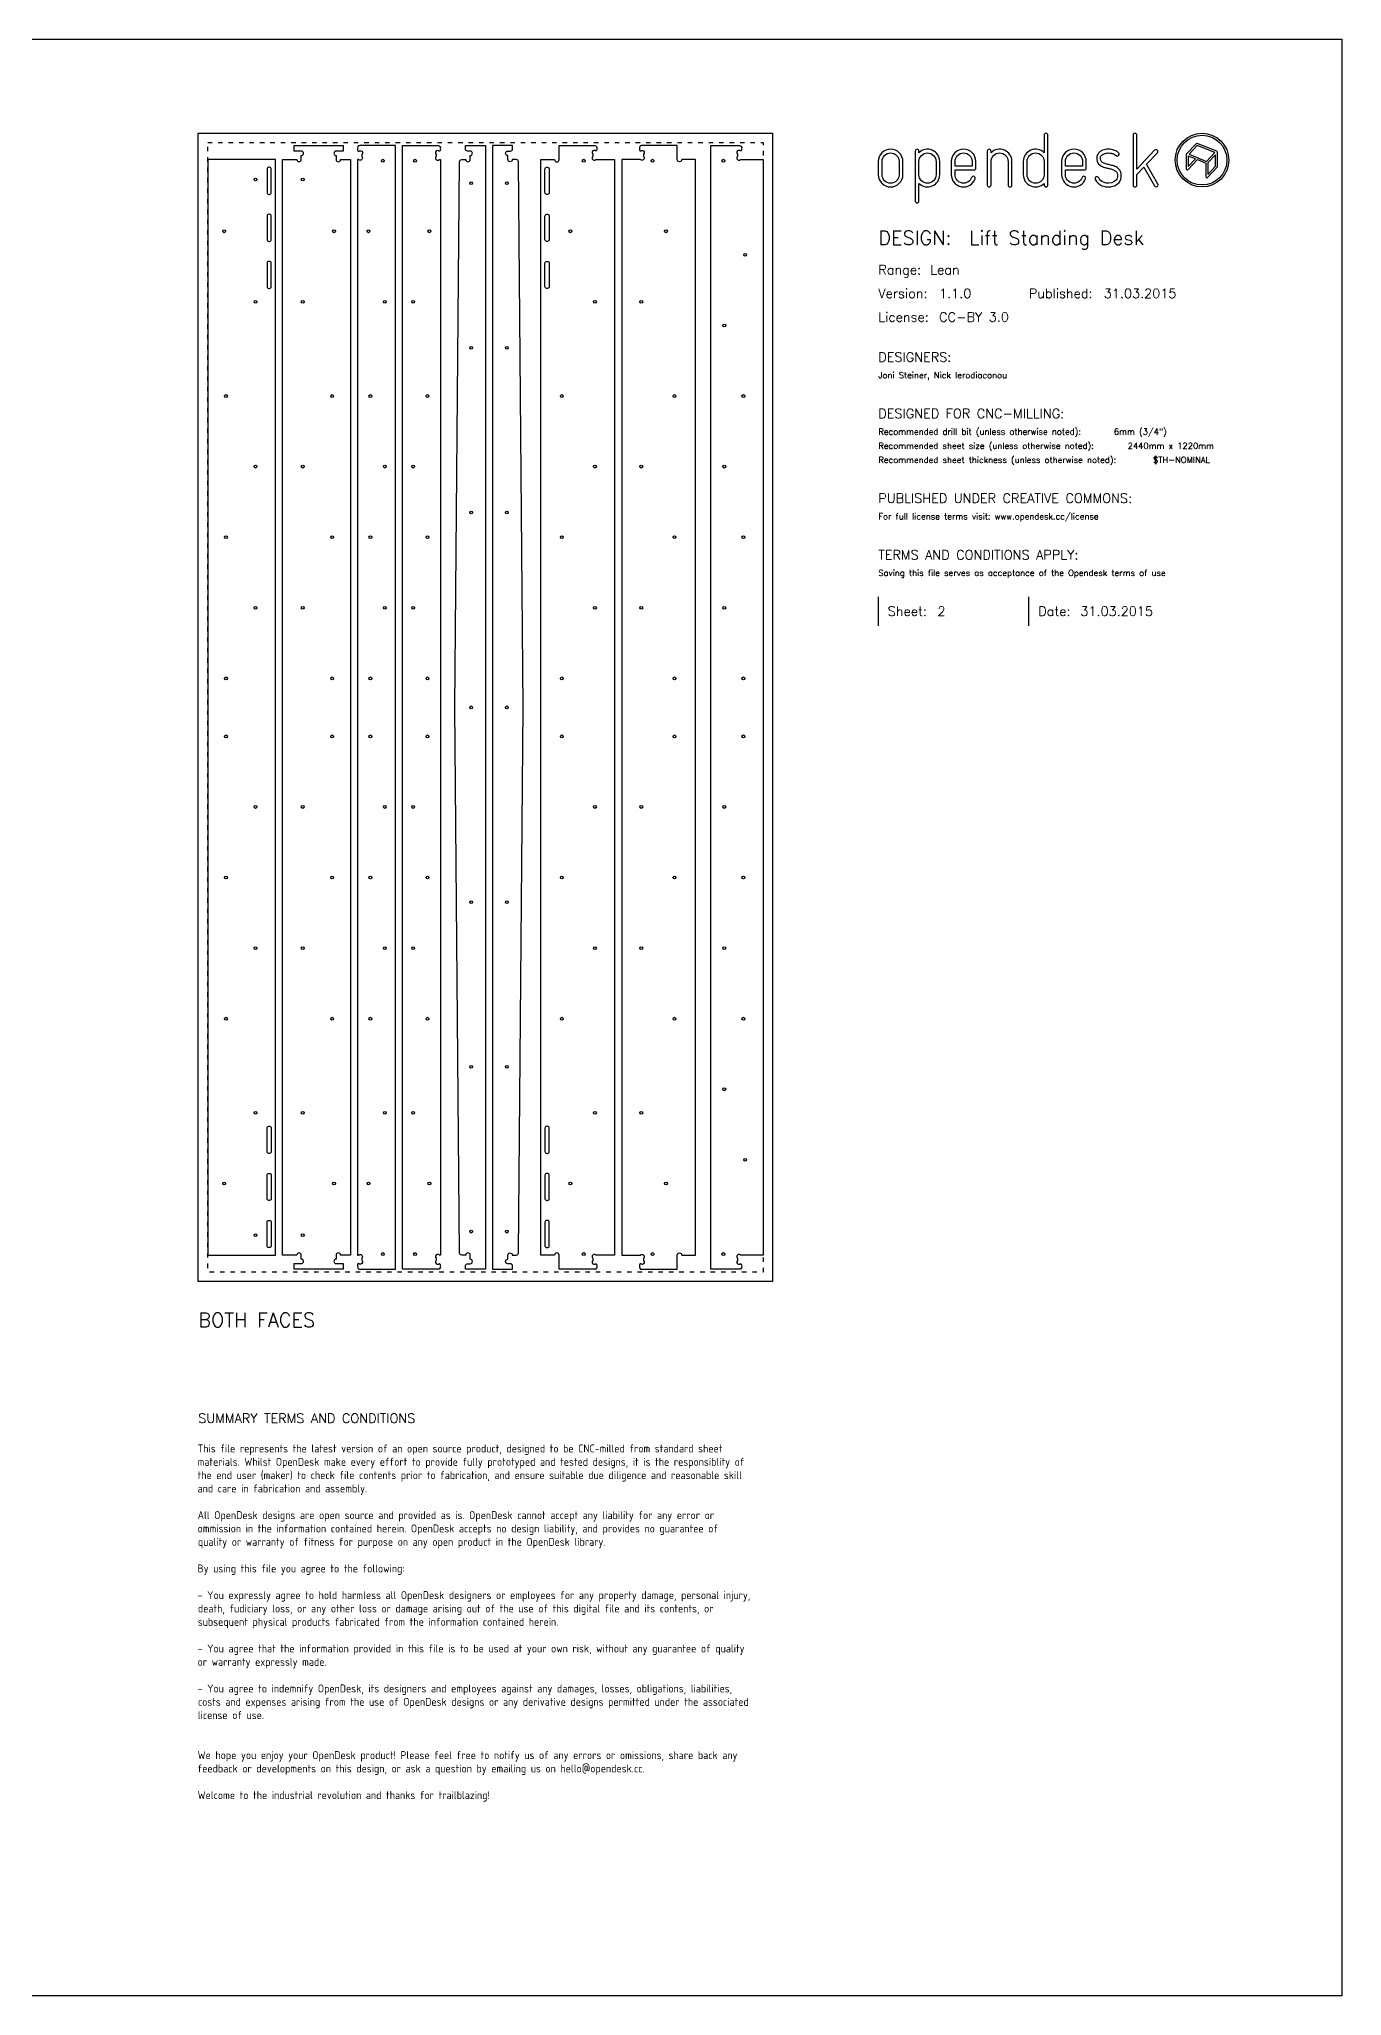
# Model space of a CAD drawing. Extents: x -300 to 5880, y -300 to 4158.
# Drawn here: x 3112 to 5880, y 0 to 4158 of the extents above; entities that cross this region are included whole.
import ezdxf
from ezdxf.enums import TextEntityAlignment as Align

# ---------------------------------------------------------------- set-up
doc = ezdxf.new("R2010")
doc.units = 0
doc.linetypes.add('DGN_STYLE_5', pattern=[22.17944, 9.505474, -12.673965])
for name, color, linetype in [('00-NOPRINT_TEXT', 7, 'CONTINUOUS'), ('00_NOPRINT_TOLERANCE', 7, 'DGN_STYLE_5'), ('TOP-CUT-INSIDE_18MM', 1, 'CONTINUOUS'), ('TOP-CUT-OUTSIDE_18MM', 220, 'CONTINUOUS'), ('TOP-HOLE-6MM-DIAM_05MM', 220, 'CONTINUOUS'), ('TOP-HOLE-6MM-DIAM_14MM', 220, 'CONTINUOUS')]:
    doc.layers.add(name, color=color, linetype=linetype)
doc.layers.add('BOARD_$TH-NOMINAL', color=3, linetype='CONTINUOUS', lineweight=30)
doc.styles.add('OD-ISOCP-17', font='isocp.shx', dxfattribs={"height": 17})
doc.styles.add('OD-SIMPLEX-13', font='simplex.shx', dxfattribs={"height": 13})
doc.styles.add('OD-SIMPLEX-20', font='simplex.shx', dxfattribs={"height": 20})
doc.styles.add('OD-SIMPLEX-30', font='simplex.shx', dxfattribs={"height": 30})

msp = doc.modelspace()

# ---------------------------------------------------------------- linework, layer by layer
at = {"layer": '00-NOPRINT_TEXT', "color": 7}
for p, q in [((4895, 2973), (4895, 2911.3)), ((5214.8, 2911.3), (5214.8, 2973))]:
    msp.add_line(p, q, dxfattribs=at)
at = {"layer": '00-NOPRINT_TEXT', "flags": 128}
msp.add_lwpolyline([(0, 4158), (5880, 4158), (5880, 0), (0, 0)], close=True, dxfattribs=at)
at = {"layer": '00-NOPRINT_TEXT'}
for points in [[(5203, 3870.1, 0.662711), (5247.4, 3851.4), (5247.4, 3848, 1), (5255.3, 3848), (5255.3, 3954, 1), (5247.4, 3954), (5247.4, 3916.7, 0.662711), (5203, 3898)], [(5459.1, 3886), (5482.1, 3846, 1), (5489, 3850), (5464.8, 3892.1), (5487.9, 3916.6, 1), (5482.1, 3922), (5444.4, 3881.9), (5444.4, 3954, 1), (5436.4, 3954), (5436.4, 3848, 1), (5444.4, 3848), (5444.4, 3870.4)], [(4895, 3898), (4895, 3870.1, 1), (4947.3, 3870.1), (4947.3, 3898, 1)], [(4939.3, 3898), (4939.3, 3870.1, -1), (4902.9, 3870.1), (4902.9, 3898, -1)], [(5025.6, 3898, 0.662711), (4981.3, 3916.7), (4981.3, 3920.1, 1), (4973.4, 3920.1), (4973.4, 3814.1, 1), (4981.3, 3814.1), (4981.3, 3851.4, 0.662711), (5025.6, 3870.1)], [(4981.3, 3898, -1), (5017.7, 3898), (5017.7, 3870.1, -1), (4981.3, 3870.1)], [(5102.3, 3898, 1), (5050, 3898), (5050, 3870.1, 0.839291), (5100.7, 3861.2, 1), (5093.3, 3863.9, -0.839291), (5058, 3870.1), (5058, 3880.1), (5098.3, 3880.1, 0.414214), (5102.3, 3884.1)], [(5094.4, 3888.1), (5058, 3888.1), (5058, 3898, -1), (5094.4, 3898)], [(5178.9, 3898, 0.662711), (5134.5, 3916.7), (5134.5, 3920.1, 1), (5126.6, 3920.1), (5126.6, 3848, 1), (5134.5, 3848), (5134.5, 3898, -1), (5170.9, 3898), (5170.9, 3848, 1), (5178.9, 3848)], [(5247.4, 3870.1, -1), (5211, 3870.1), (5211, 3898, -1), (5247.4, 3898)], [(5336.9, 3898, 1), (5284.6, 3898), (5284.6, 3870.1, 0.839291), (5335.3, 3861.2, 1), (5327.9, 3863.9, -0.839291), (5292.6, 3870.1), (5292.6, 3880.1), (5332.9, 3880.1, 0.414214), (5336.9, 3884.1)], [(5329, 3888.1), (5292.6, 3888.1), (5292.6, 3898, -1), (5329, 3898)], [(5400.1, 3920.3, 0.045707), (5395.6, 3922.3, 0.040194), (5390.8, 3923.5, 0.040556), (5383.5, 3924, 0.094973), (5371.7, 3921.8, 0.070872), (5365.8, 3918.4, 0.048346), (5363.1, 3915.9, 0.04488), (5361.1, 3913.1, 0.072273), (5359.4, 3908.6, 0.309308), (5366.9, 3889.4, 0.053458), (5372, 3886.7, 0.041245), (5379.1, 3884.5, -0.005863), (5387.4, 3882.6, -0.030773), (5394.7, 3880.3, -0.132607), (5400.9, 3875.8, -0.093408), (5402.4, 3872.9, -0.14847), (5402.6, 3862.7, -0.201639), (5396.5, 3855.2, -0.222831), (5373.2, 3853.9, -0.190617), (5363.3, 3863.4, 1), (5356.1, 3860, 0.190617), (5370.2, 3846.5, 0.222831), (5400.2, 3848.2, 0.201639), (5410.2, 3860.4, 0.14847), (5410, 3875.3, 0.093408), (5407, 3880.8, 0.132607), (5397.5, 3887.7, 0.030773), (5389.3, 3890.3, 0.005863), (5380.8, 3892.3, -0.041245), (5374.9, 3894.1, -0.053458), (5371.4, 3896, -0.305258), (5367.1, 3906.7, -0.07419), (5368, 3909.1, -0.042878), (5369.1, 3910.7, -0.048346), (5370.7, 3912.1, -0.070872), (5374.6, 3914.4, -0.094973), (5383.5, 3916.1, -0.040556), (5389.6, 3915.6, -0.040194), (5393.1, 3914.7, -0.045707), (5396.3, 3913.3, -0.062202), (5400.1, 3910.6, 1), (5405.5, 3916.4, 0.062202)], [(5615.1, 3885.8, 0.190898), (5615.7, 3887.3), (5615.7, 3917.6, 0.306072), (5614.4, 3919.6), (5572.8, 3936.3, 0.309065), (5570.5, 3935.8), (5550.1, 3914, 0.190898), (5549.5, 3912.6), (5549.5, 3882.2, 0.679405), (5553.1, 3880.8), (5572.9, 3901.9), (5591.1, 3894.5), (5591.1, 3865.5, 0.679405), (5594.7, 3864.1)]]:
    msp.add_lwpolyline(points, format="xyb", close=True, dxfattribs=at)
for points in [[(5553.7, 3909.6), (5553.7, 3887.4), (5568.8, 3903.5)], [(5592.6, 3898.3), (5610, 3916.9), (5572.6, 3931.9), (5555.2, 3913.4)], [(5595.2, 3870.7), (5611.5, 3888.1), (5611.5, 3912.4), (5595.2, 3895.1)]]:
    msp.add_lwpolyline(points, close=True, dxfattribs=at)
for radius in [57, 52.9]:
    msp.add_circle((5582.9, 3901), radius, dxfattribs=at)
at = {"layer": '00_NOPRINT_TOLERANCE', "flags": 128}
for points in [[(3450, 3958), (4670, 3958), (4670, 1518), (3450, 1518)], [(3470, 3938), (4650, 3938), (4650, 1538), (3470, 1538)]]:
    msp.add_lwpolyline(points, close=True, dxfattribs=at)
at = {"layer": 'BOARD_$TH-NOMINAL', "flags": 128}
msp.add_lwpolyline([(3450, 3958), (4670, 3958), (4670, 1518), (3450, 1518)], close=True, dxfattribs=at)
at = {"layer": 'TOP-CUT-INSIDE_18MM'}
for points in [[(3605.2, 3882, 0.414214), (3601.5, 3885.8), (3599.9, 3885.8, 0.414214), (3596.1, 3882), (3596.1, 3832, 0.414214), (3599.9, 3828.2), (3601.5, 3828.2, 0.414214), (3605.2, 3832)], [(4186.7, 3882, -0.414214), (4190.4, 3885.8), (4192, 3885.8, -0.414214), (4195.8, 3882), (4195.8, 3832, -0.414214), (4192, 3828.2), (4190.4, 3828.2, -0.414214), (4186.7, 3832)], [(3605.2, 3782, 0.414214), (3601.5, 3785.8), (3599.9, 3785.8, 0.414214), (3596.1, 3782), (3596.1, 3732, 0.414214), (3599.9, 3728.2), (3601.5, 3728.2, 0.414214), (3605.2, 3732)], [(4186.7, 3782, -0.414214), (4190.4, 3785.8), (4192, 3785.8, -0.414214), (4195.8, 3782), (4195.8, 3732, -0.414214), (4192, 3728.2), (4190.4, 3728.2, -0.414214), (4186.7, 3732)], [(3605.2, 3682, 0.414214), (3601.5, 3685.8), (3599.9, 3685.8, 0.414214), (3596.1, 3682), (3596.1, 3632, 0.414214), (3599.9, 3628.2), (3601.5, 3628.2, 0.414214), (3605.2, 3632)], [(4186.7, 3682, -0.414214), (4190.4, 3685.8), (4192, 3685.8, -0.414214), (4195.8, 3682), (4195.8, 3632, -0.414214), (4192, 3628.2), (4190.4, 3628.2, -0.414214), (4186.7, 3632)], [(3605.2, 1794, -0.414214), (3601.5, 1790.2), (3599.9, 1790.2, -0.414214), (3596.1, 1794), (3596.1, 1844, -0.414214), (3599.9, 1847.8), (3601.5, 1847.8, -0.414214), (3605.2, 1844)], [(4186.7, 1794, 0.414214), (4190.4, 1790.2), (4192, 1790.2, 0.414214), (4195.8, 1794), (4195.8, 1844, 0.414214), (4192, 1847.8), (4190.4, 1847.8, 0.414214), (4186.7, 1844)], [(3605.2, 1694, -0.414214), (3601.5, 1690.2), (3599.9, 1690.2, -0.414214), (3596.1, 1694), (3596.1, 1744, -0.414214), (3599.9, 1747.8), (3601.5, 1747.8, -0.414214), (3605.2, 1744)], [(4186.7, 1694, 0.414214), (4190.4, 1690.2), (4192, 1690.2, 0.414214), (4195.8, 1694), (4195.8, 1744, 0.414214), (4192, 1747.8), (4190.4, 1747.8, 0.414214), (4186.7, 1744)], [(3605.2, 1594, -0.414214), (3601.5, 1590.2), (3599.9, 1590.2, -0.414214), (3596.1, 1594), (3596.1, 1644, -0.414214), (3599.9, 1647.8), (3601.5, 1647.8, -0.414214), (3605.2, 1644)], [(4186.7, 1594, 0.414214), (4190.4, 1590.2), (4192, 1590.2, 0.414214), (4195.8, 1594), (4195.8, 1644, 0.414214), (4192, 1647.8), (4190.4, 1647.8, 0.414214), (4186.7, 1644)]]:
    msp.add_lwpolyline(points, format="xyb", close=True, dxfattribs=at)
at = {"layer": 'TOP-CUT-OUTSIDE_18MM'}
for points in [[(3629.2, 3902), (3659.4, 3902, 1), (3668.9, 3902), (3668.9, 3910.5, 1), (3668.9, 3920), (3653.8, 3920), (3653.8, 3932), (3757.9, 3932), (3757.9, 3920), (3742.8, 3920, 1), (3742.8, 3910.5), (3742.8, 3902, 1), (3752.3, 3902), (3773.4, 3902), (3773.4, 1574), (3752.3, 1574, 1), (3742.8, 1574), (3742.8, 1565.5, 1), (3742.8, 1556), (3757.9, 1556), (3757.9, 1544), (3653.8, 1544), (3653.8, 1556), (3668.9, 1556, 1), (3668.9, 1565.5), (3668.9, 1574, 1), (3659.4, 1574), (3629.2, 1574)], [(3868.9, 1544), (3868.9, 3932), (3793.2, 3932, 0.522137), (3788.7, 3925.6, 0.317786), (3790.5, 3919.5, -1.029287), (3797.4, 3913), (3797.4, 3908.7, -1), (3790.7, 3902), (3788.4, 3902), (3788.4, 1574), (3790.7, 1574, -1), (3797.4, 1567.3), (3797.4, 1563, -1.029287), (3790.5, 1556.5, 0.317786), (3788.7, 1550.4, 0.522137), (3793.2, 1544)], [(3883.9, 1544), (3883.9, 3932), (3959.7, 3932, -0.522137), (3964.1, 3925.6, -0.317786), (3962.4, 3919.5, 1.029287), (3955.4, 3913), (3955.4, 3908.7, 1), (3962.2, 3902), (3964.4, 3902), (3964.4, 1574), (3962.2, 1574, 1), (3955.4, 1567.3), (3955.4, 1563, 1.029287), (3962.4, 1556.5, -0.317786), (3964.1, 1550.4, -0.522137), (3959.7, 1544)], [(4207.1, 1574), (4177.7, 1574), (4177.7, 3902), (4207.1, 3902, 1), (4216.7, 3902), (4216.7, 3932), (4292.4, 3932, -0.522137), (4296.9, 3925.6, -0.343725), (4295.1, 3920, 1.029287), (4288.2, 3913.5), (4288.2, 3908.7, 1), (4294.9, 3902), (4334.7, 3902), (4334.7, 1574), (4294.9, 1574, 1), (4288.2, 1567.3), (4288.2, 1562.5, 1.029287), (4295.1, 1556, -0.343725), (4296.9, 1550.4, -0.522137), (4292.4, 1544), (4216.7, 1544), (4216.7, 1574, 1)], [(4477.2, 1574), (4506.7, 1574), (4506.7, 3902), (4477.2, 3902, -1), (4467.7, 3902), (4467.7, 3932), (4391.9, 3932, 0.522137), (4387.5, 3925.6, 0.343725), (4389.2, 3920, -1.029287), (4396.2, 3913.5), (4396.2, 3908.7, -1), (4389.4, 3902), (4349.7, 3902), (4349.7, 1574), (4389.4, 1574, -1), (4396.2, 1567.3), (4396.2, 1562.5, -1.029287), (4389.2, 1556, 0.343725), (4387.5, 1550.4, 0.522137), (4391.9, 1544), (4467.7, 1544), (4467.7, 1574, -1)], [(4539.2, 1544), (4539.2, 3932), (4599.9, 3932, -0.522137), (4604.4, 3925.6, -0.343725), (4602.6, 3920, 1.029287), (4595.7, 3913.5), (4595.7, 3908.7, 1), (4602.4, 3902), (4650, 3902), (4650, 1574), (4602.4, 1574, 1), (4595.7, 1567.3), (4595.7, 1562.5, 1.029287), (4602.6, 1556, -0.343725), (4604.4, 1550.4, -0.522137), (4599.9, 1544)]]:
    msp.add_lwpolyline(points, format="xyb", close=True, dxfattribs=at)
at = {"layer": 'TOP-CUT-OUTSIDE_18MM', "flags": 128}
for points in [[(4060.3, 3932), (4060.3, 1544), (4017.8, 1544), (4017.8, 1551.3, -0.414214), (4022.3, 1555.8), (4027.8, 1555.8, 1), (4027.8, 1565.3), (4027.8, 1574, 1), (4018.3, 1574), (4009.8, 1574, -0.409868), (4005.3, 1578.4), (3995.3, 2738), (4005.3, 3897.6, -0.409868), (4009.8, 3902), (4018.3, 3902, 1), (4027.8, 3902), (4027.8, 3910.7, 1), (4027.8, 3920.2), (4022.3, 3920.2, -0.414214), (4017.8, 3924.7), (4017.8, 3932)], [(4075.3, 3932), (4075.3, 1544), (4117.8, 1544), (4117.8, 1551.3, 0.414214), (4113.3, 1555.8), (4107.8, 1555.8, -1), (4107.8, 1565.3), (4107.8, 1574, -1), (4117.3, 1574), (4125.8, 1574, 0.409868), (4130.3, 1578.4), (4140.3, 2738), (4130.3, 3897.6, 0.409868), (4125.8, 3902), (4117.3, 3902, -1), (4107.8, 3902), (4107.8, 3910.7, -1), (4107.8, 3920.2), (4113.3, 3920.2, 0.414214), (4117.8, 3924.7), (4117.8, 3932)]]:
    msp.add_lwpolyline(points, format="xyb", close=True, dxfattribs=at)
at = {"layer": 'TOP-CUT-OUTSIDE_18MM'}
msp.add_lwpolyline([(3614.2, 3902), (3470, 3902), (3470, 1574), (3614.2, 1574)], close=True, dxfattribs=at)
at = {"layer": 'TOP-HOLE-6MM-DIAM_05MM'}
for centre in [(4029.8, 3852), (4105.8, 3852), (4029.8, 3502), (4105.8, 3502), (4029.8, 3152), (4105.8, 3152), (4029.8, 2738), (4105.8, 2738), (4029.8, 2324), (4105.8, 2324), (4029.8, 1974), (4105.8, 1974), (4029.8, 1624), (4105.8, 1624)]:
    msp.add_circle(centre, 3, dxfattribs=at)
at = {"layer": 'TOP-HOLE-6MM-DIAM_14MM'}
for centre in [(3842.3, 3899.6), (3910.6, 3899.6), (4269, 3899.6), (4415.3, 3899.6), (4565.8, 3899.6), (3571.5, 3859.6), (3671.9, 3859.6), (3504.9, 3749.6), (3738.5, 3749.6), (3811.8, 3749.6), (3941.1, 3749.6), (4240.7, 3749.6), (4443.7, 3749.6), (4612.1, 3699.6), (3571.5, 3599.6), (3671.9, 3599.6), (3846.2, 3599.6), (3906.6, 3599.6), (4292.9, 3599.6), (4391.4, 3599.6), (4567.7, 3549.6), (3508.8, 3399.6), (3734.6, 3399.6), (3815.7, 3399.6), (3937.1, 3399.6), (4222.4, 3399.6), (4461.9, 3399.6), (4608.2, 3399.6), (3571.5, 3249.6), (3671.9, 3249.6), (3846.2, 3249.6), (3906.6, 3249.6), (4292.9, 3249.6), (4391.4, 3249.6), (4567.7, 3249.6), (3508.8, 3099.6), (3734.6, 3099.6), (3815.7, 3099.6), (3937.1, 3099.6), (4222.4, 3099.6), (4461.9, 3099.6), (4608.2, 3099.6), (3571.5, 2949.6), (3671.9, 2949.6), (3846.2, 2949.6), (3906.6, 2949.6), (4292.9, 2949.6), (4391.4, 2949.6), (4567.7, 2949.6), (3508.8, 2799.6), (3734.6, 2799.6), (3815.7, 2799.6), (3937.1, 2799.6), (4222.4, 2799.6), (4461.9, 2799.6), (4608.2, 2799.6), (3508.8, 2676.4), (3734.6, 2676.4), (3815.7, 2676.4), (3937.1, 2676.4), (4222.4, 2676.4), (4461.9, 2676.4), (4608.2, 2676.4), (3571.5, 2526.4), (3671.9, 2526.4), (3846.2, 2526.4), (3906.6, 2526.4), (4292.9, 2526.4), (4391.4, 2526.4), (4567.7, 2526.4), (3508.8, 2376.4), (3734.6, 2376.4), (3815.7, 2376.4), (3937.1, 2376.4), (4222.4, 2376.4), (4461.9, 2376.4), (4608.2, 2376.4), (3571.5, 2226.4), (3671.9, 2226.4), (3846.2, 2226.4), (3906.6, 2226.4), (4292.9, 2226.4), (4391.4, 2226.4), (4567.7, 2226.4), (3508.8, 2076.4), (3734.6, 2076.4), (3815.7, 2076.4), (3937.1, 2076.4), (4222.4, 2076.4), (4461.9, 2076.4), (4608.2, 2076.4), (4567.7, 1926.4), (3571.5, 1876.4), (3671.9, 1876.4), (3846.2, 1876.4), (3906.6, 1876.4), (4292.9, 1876.4), (4391.4, 1876.4), (4612.1, 1776.4), (3504.9, 1726.4), (3738.5, 1726.4), (3811.8, 1726.4), (3941.1, 1726.4), (4240.7, 1726.4), (4443.7, 1726.4), (3571.5, 1616.4), (3671.9, 1616.4), (3842.3, 1576.4), (3910.6, 1576.4), (4269, 1576.4), (4415.3, 1576.4), (4565.8, 1576.4)]:
    msp.add_circle(centre, 3, dxfattribs=at)

# ---------------------------------------------------------------- texts
at = {"layer": '00-NOPRINT_TEXT'}
for s, height, style, p in [('DESIGN:', 30, 'OD-SIMPLEX-30', (4895, 3720.9)), ('Lift Standing Desk', 30, 'OD-SIMPLEX-30', (5087.8, 3720.9)), ('Range:', 20, 'OD-SIMPLEX-20', (4895, 3657.9)), ('Lean', 20, 'OD-SIMPLEX-20', (5005.3, 3657.9)), ('Version:', 20, 'OD-SIMPLEX-20', (4895, 3607.7)), ('1.1.0', 20, 'OD-SIMPLEX-20', (5024.2, 3607.7)), ('Published:', 20, 'OD-SIMPLEX-20', (5214.8, 3607.7)), ('31.03.2015', 20, 'OD-SIMPLEX-20', (5374.1, 3607.7)), ('License:', 20, 'OD-SIMPLEX-20', (4895, 3557.4)), ('CC-BY 3.0', 20, 'OD-SIMPLEX-20', (5024.2, 3557.4)), ('DESIGNERS:', 20, 'OD-SIMPLEX-20', (4895, 3472.4)), ('Joni Steiner, Nick Ierodiaconou', 13, 'OD-SIMPLEX-13', (4895, 3437.4)), ('DESIGNED FOR CNC-MILLING:', 20, 'OD-SIMPLEX-20', (4895, 3352.4)), ('Recommended drill bit (unless otherwise noted):', 13, 'OD-SIMPLEX-13', (4895, 3317.4)), ('6mm (3/4")', 13, 'OD-SIMPLEX-13', (5395.5, 3317.4)), ('Recommended sheet size (unless otherwise noted):', 13, 'OD-SIMPLEX-13', (4895, 3287.4)), ('2440mm x 1220mm', 13, 'OD-SIMPLEX-13', (5424.9, 3287.4)), ('Recommended sheet thickness (unless otherwise noted):', 13, 'OD-SIMPLEX-13', (4895, 3257.4)), ('$TH-NOMINAL', 13, 'OD-SIMPLEX-13', (5478.8, 3257.4)), ('PUBLISHED UNDER CREATIVE COMMONS:', 20, 'OD-SIMPLEX-20', (4895, 3172.4)), ('For full license terms visit: www.opendesk.cc/license', 13, 'OD-SIMPLEX-13', (4895, 3137.4)), ('TERMS AND CONDITIONS APPLY:', 20, 'OD-SIMPLEX-20', (4895, 3052.3)), ('Saving this file serves as acceptance of the Opendesk terms of use ', 13, 'OD-SIMPLEX-13', (4895, 3017.3)), ('Sheet:', 20, 'OD-SIMPLEX-20', (4915, 2932.3)), ('2', 20, 'OD-SIMPLEX-20', (5020.6, 2932.3)), ('Date:', 20, 'OD-SIMPLEX-20', (5234.8, 2932.3)), ('31.03.2015', 20, 'OD-SIMPLEX-20', (5324.4, 2932.3))]:
    msp.add_text(s, height=height, dxfattribs=dict(at, style=style)).set_placement(p)
at = {"layer": '00-NOPRINT_TEXT', "color": 7}
for s, height, style, p in [('BOTH FACES', 30, 'OD-SIMPLEX-30', (3450, 1451.3)), ('SUMMARY TERMS AND CONDITIONS', 20, 'OD-SIMPLEX-20', (3450, 1237.4))]:
    msp.add_text(s, height=height, rotation=360, dxfattribs=dict(at, style=style)).set_placement(p, align=Align.TOP_LEFT)
at = {"layer": '00-NOPRINT_TEXT', "color": 7, "style": 'OD-ISOCP-17'}
for s, p in [('This file represents the latest version of an open source product, designed to be CNC-milled from standard sheet', (3448.5, 1154.7)), ('materials. Whilst OpenDesk make every effort to provide fully prototyped and tested designs, it is the responsiblity of', (3448.5, 1126.3)), ('the end user (maker) to check file contents prior to fabrication, and ensure suitable due diligence and reasonable skill', (3448.5, 1098)), ('and care in fabrication and assembly.', (3448.5, 1069.7)), ('All OpenDesk designs are open source and provided as is. OpenDesk cannot accept any liability for any error or', (3448.5, 1013)), ('ommission in the information contained herein. OpenDesk accepts no design liability, and provides no guarantee of', (3448.5, 984.7)), ('quality or warranty of fitness for purpose on any open product in the OpenDesk library.', (3449.1, 956.3)), ('By using this file you agree to the following:', (3448.5, 899.7)), ('- You expressly agree to hold harmless all OpenDesk designers or employees for any property damage, personal injury,', (3448.5, 843)), ('death, fudiciary loss, or any other loss or damage arising out of the use of this digital file and its contents, or', (3449.1, 814.7)), ('subsequent physical products fabricated from the information contained herein.', (3449, 786.3)), ('- You agree that the information provided in this file is to be used at your own risk, without any guarantee of quality', (3448.5, 729.7)), ('or warranty expressly made.', (3448.5, 701.3)), ('- You agree to indemnify OpenDesk, its designers and employees against any damages, losses, obligations, liabilities,', (3448.5, 644.7)), ('costs and expenses arising from the use of OpenDesk designs or any derivative designs permitted under the associated', (3449.1, 616.3)), ('license of use.', (3448.8, 588)), ('We hope you enjoy your OpenDesk product! Please feel free to notify us of any errors or omissions, share back any', (3448.5, 503)), ('feedback or developments on this design, or ask a question by emailing us on hello@opendesk.cc.', (3448.5, 474.7)), ('Welcome to the industrial revolution and thanks for trailblazing!', (3448.5, 418))]:
    msp.add_text(s, height=17, rotation=360, dxfattribs=at).set_placement(p)

doc.saveas('drawing.dxf')
